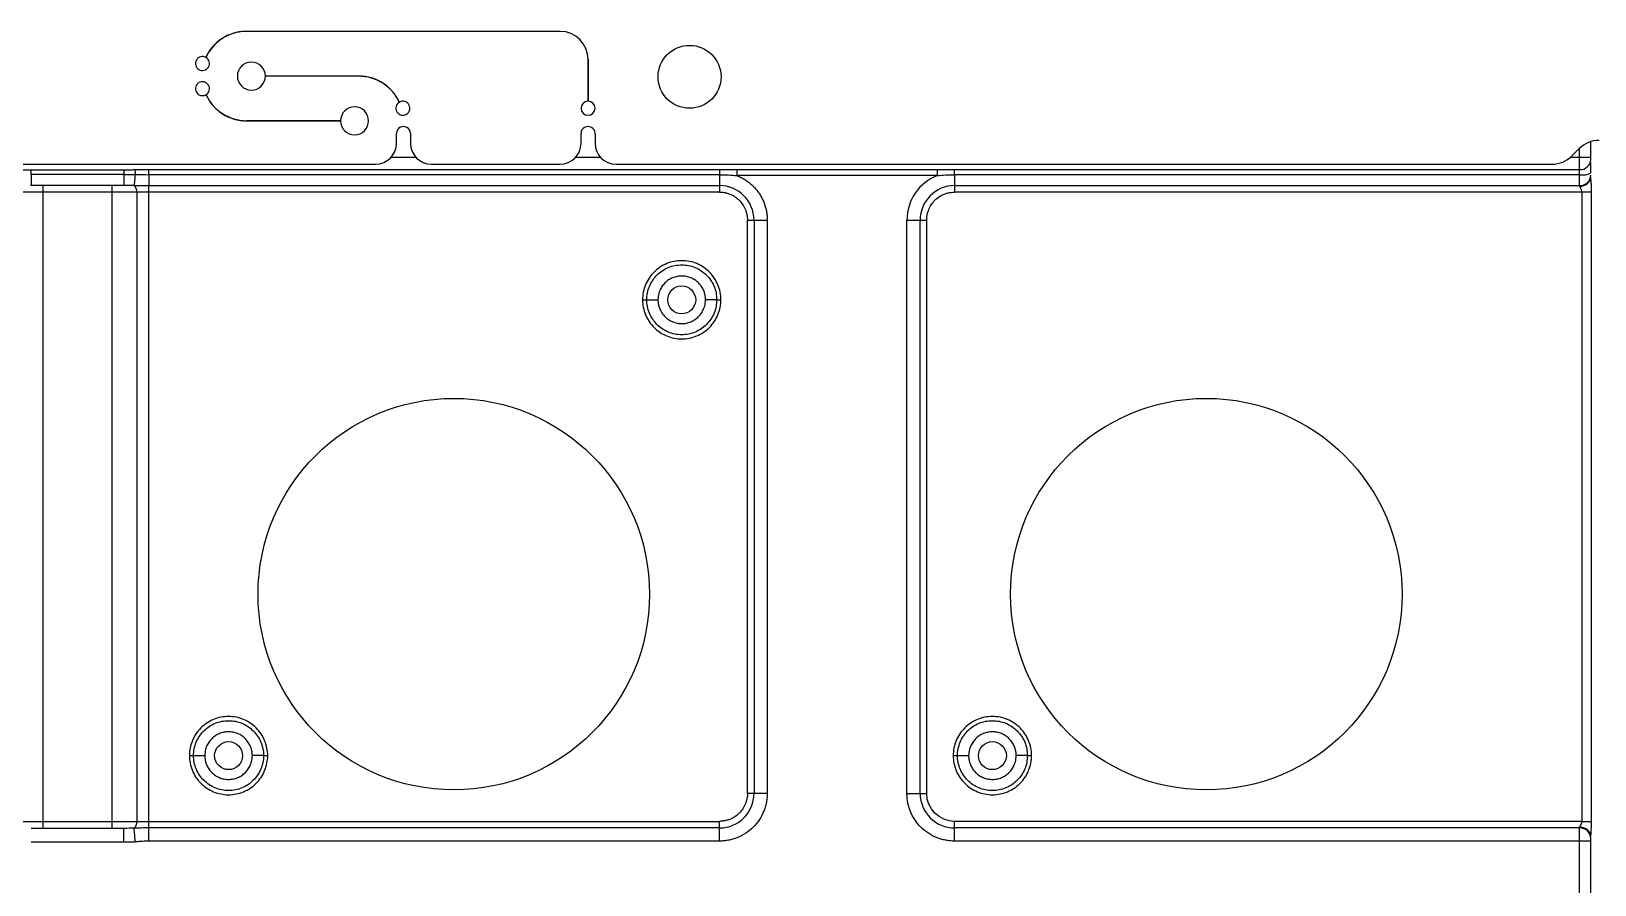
# Model space of a CAD drawing. Header units: millimetres. Extents: x -1 to 1576, y 30 to 633.
# Drawn here: x 679.6 to 791.5, y 181.6 to 242.6 of the extents above; entities that cross this region are included whole.
import ezdxf

# ---------------------------------------------------------------- set-up
doc = ezdxf.new("R2010")
doc.units = ezdxf.units.MM

msp = doc.modelspace()

# ---------------------------------------------------------------- linework, layer by layer
at = {"color": 7, "linetype": 'Continuous', "lineweight": 25}
for p, q in [((694.95, 242.64), (717.46, 242.64)), ((717.46, 242.63), (694.95, 242.63)), ((719.46, 237.63), (719.46, 240.63)), ((719.47, 240.63), (719.47, 237.63)), ((696.38, 239.44), (703.06, 239.44)), ((703.06, 239.43), (696.38, 239.43)), ((695.04, 236.24), (701.76, 236.24)), ((701.76, 236.23), (695.04, 236.23)), ((705.76, 234.63), (705.76, 235.33)), ((706.76, 235.33), (706.76, 234.63)), ((718.96, 234.63), (718.96, 235.33)), ((719.96, 235.33), (719.96, 234.63)), ((789.82, 233.72), (790.35, 234.25)), ((790.38, 231.55), (790.38, 234.28)), ((791.18, 233.45), (791.18, 234.75)), ((613.82, 233.13), (704.26, 233.13)), ((679.64, 232.73), (686.26, 232.73)), ((679.64, 232.4), (679.64, 232.73)), ((688.05, 232.74), (728.86, 232.74)), ((705.38, 233.63), (707.14, 233.63)), ((708.26, 233.13), (717.46, 233.13)), ((718.58, 233.63), (720.34, 233.63)), ((721.46, 233.13), (788.41, 233.13)), ((730.12, 232.75), (744.42, 232.75)), ((745.68, 232.74), (790.38, 232.74)), ((789.73, 233.63), (791.18, 233.63)), ((679.59, 231.63), (679.64, 231.64)), ((686.26, 232.4), (679.64, 232.4)), ((679.64, 231.63), (686.26, 231.63)), ((680.47, 231.63), (680.47, 185.63)), ((685.43, 185.63), (685.43, 231.63)), ((686.26, 231.65), (686.36, 231.63)), ((728.86, 232.38), (688.05, 232.38)), ((688.05, 231.6), (728.86, 231.6)), ((688.05, 185.66), (688.05, 231.6)), ((728.86, 232.38), (728.86, 231.13)), ((744.42, 232.31), (730.12, 232.31)), ((790.38, 232.38), (745.68, 232.38)), ((745.68, 232.38), (745.68, 231.13)), ((745.68, 231.6), (790.38, 231.6)), ((728.86, 231.13), (637.04, 231.13)), ((687.18, 231.13), (687.18, 186.13)), ((790.53, 231.13), (745.68, 231.13)), ((790.53, 231.13), (790.53, 186.13)), ((791.24, 186.13), (791.24, 231.13)), ((730.86, 229.13), (732.28, 229.13)), ((730.86, 188.13), (730.86, 229.13)), ((731.33, 229.13), (731.33, 188.13)), ((732.28, 229.13), (732.28, 188.13)), ((742.27, 188.13), (742.27, 229.13)), ((742.27, 229.13), (743.68, 229.13)), ((743.21, 188.13), (743.21, 229.13)), ((743.68, 188.13), (743.68, 229.13)), ((732.28, 188.13), (730.86, 188.13)), ((742.27, 188.13), (743.68, 188.13)), ((637.04, 186.13), (728.86, 186.13)), ((686.26, 185.63), (679.64, 185.63)), ((686.31, 185.63), (686.26, 185.63)), ((728.86, 185.66), (688.05, 185.66)), ((728.86, 184.72), (728.86, 186.13)), ((745.68, 184.72), (745.68, 186.13)), ((790.53, 186.13), (745.68, 186.13)), ((790.38, 185.66), (745.68, 185.66)), ((790.38, 177.53), (790.38, 185.71)), ((686.26, 184.63), (679.64, 184.63)), ((728.86, 184.72), (688.05, 184.72)), ((791.18, 184.72), (745.68, 184.72)), ((791.18, 185.04), (791.2, 185.29)), ((791.18, 178.34), (791.18, 184.91))]:
    msp.add_line(p, q, dxfattribs=at)
for centre, radius in [((726.72, 239.38), 2.25), ((709.86, 202.38), 14), ((763.68, 202.38), 14)]:
    msp.add_circle(centre, radius, dxfattribs=at)
at = {"color": 141}
for centre in [(726.16, 223.43), (693.75, 190.83), (748.38, 190.83)]:
    msp.add_circle(centre, 1, dxfattribs=at)
at = {"color": 7, "linetype": 'Continuous', "lineweight": 25}
for centre, radius, start, end in [((695.04, 239.43), 3.21, 91.5822, 155.3856), ((695.04, 239.43), 3.2, 91.5847, 155.403), ((717.46, 240.63), 2, 360, 90), ((717.46, 240.63), 2, 360, 90), ((691.88, 240.33), 0.5, 60.3991, 59.2477), ((695.38, 239.43), 1, 0.2862, 359.7133), ((703.06, 236.23), 3.2, 24.6158, 89.9998), ((703.06, 236.23), 3.19, 24.5983, 89.9998), ((691.88, 238.53), 0.5, 300.73, 299.5792), ((695.04, 239.43), 3.2, 204.6089, 269.9998), ((695.04, 239.43), 3.19, 204.5914, 269.9998), ((702.76, 236.23), 1, 180.286, 179.7136), ((706.22, 237.13), 0.5, 120.7513, 119.6), ((719.46, 237.13), 0.5, 90.573, 89.427), ((706.26, 235.33), 0.5, 359.9998, 180), ((719.46, 235.33), 0.5, 359.9998, 180), ((791.77, 232.83), 2, 90, 135), ((704.26, 234.63), 1.5, 270, 360), ((708.26, 234.63), 1.5, 180, 270), ((717.46, 234.63), 1.5, 270, 360), ((721.46, 234.63), 1.5, 180, 270), ((788.41, 235.13), 2, 270, 315), ((790.42, 233.5), 0.76, 266.9135, 356.5385), ((686.62, 231.21), 0.562, 352.1767, 47.5651), ((728.86, 229.13), 2.47, 0, 90), ((745.68, 229.13), 2.47, 90, 180), ((790.58, 233.67), 1.31, 261.4434, 297.6213), ((790.4, 232.38), 0.778, 268.3635, 358.2642), ((728.86, 188.13), 2.47, 270, 360), ((745.68, 188.13), 2.47, 180, 270), ((686.62, 186.06), 0.562, 312.435, 7.8232), ((790.4, 184.88), 0.778, 1.7358, 91.6365)]:
    msp.add_arc(centre, radius, start, end, dxfattribs=at)
for points, knots in [([(678.85, 232.74), (678.97, 232.74), (679.23, 232.73), (679.49, 232.73), (679.64, 232.73)], [0, 0, 0, 0, 0.4522442, 1, 1, 1, 1]), ([(686.26, 232.73), (686.41, 232.73), (686.67, 232.73), (686.93, 232.74), (687.05, 232.74)], [0, 0, 0, 0, 0.548125, 1, 1, 1, 1]), ([(687.05, 232.74), (687.25, 232.74), (687.58, 232.74), (687.91, 232.74), (688.05, 232.74)], [0, 0, 0, 0, 0.580575, 1, 1, 1, 1]), ([(728.86, 232.74), (728.95, 232.74), (729.16, 232.74), (729.5, 232.74), (729.82, 232.75), (730.04, 232.75), (730.12, 232.75)], [0, 0, 0, 0, 0.221378, 0.492164, 0.7995, 1, 1, 1, 1]), ([(730.12, 232.31), (730.12, 232.4), (730.12, 232.49), (730.12, 232.64), (730.12, 232.71), (730.12, 232.75)], [0, 0, 0, 0, 0.5, 0.5, 1, 1, 1, 1]), ([(744.42, 232.75), (744.51, 232.75), (744.72, 232.75), (745.05, 232.74), (745.38, 232.74), (745.59, 232.74), (745.68, 232.74)], [0, 0, 0, 0, 0.200515, 0.50786, 0.778848, 1, 1, 1, 1]), ([(744.42, 232.75), (744.42, 232.71), (744.42, 232.64), (744.42, 232.49), (744.42, 232.4), (744.42, 232.31)], [0, 0, 0, 0, 0.5, 0.5, 1, 1, 1, 1]), ([(791.18, 232.51), (791.18, 232.61), (791.18, 232.81), (791.18, 233.07), (791.18, 233.21), (791.18, 233.28)], [0, 0, 0, 0, 0.339401, 0.679099, 1, 1, 1, 1]), ([(679.64, 232.4), (679.64, 232.18), (679.64, 231.99), (679.64, 231.71), (679.64, 231.63), (679.64, 231.63)], [0, 0, 0, 0, 0.5, 0.5, 1, 1, 1, 1]), ([(686.26, 232.4), (686.26, 232.18), (686.26, 231.99), (686.26, 231.71), (686.26, 231.63), (686.26, 231.63)], [0, 0, 0, 0, 0.5, 0.5, 1, 1, 1, 1]), ([(687.06, 232.39), (687.05, 232.2), (687.03, 232.02), (687.01, 231.75), (687, 231.66), (687, 231.62)], [0, 0, 0, 0, 0.5, 0.5, 1, 1, 1, 1]), ([(688.05, 232.38), (688.05, 232.2), (688.05, 232.04), (688.05, 231.77), (688.05, 231.66), (688.05, 231.6)], [0, 0, 0, 0, 0.5, 0.5, 1, 1, 1, 1]), ([(730.12, 232.31), (730.17, 232.29), (730.27, 232.24), (730.42, 232.17), (730.57, 232.09), (730.71, 232.01), (730.85, 231.91), (731.07, 231.74), (731.37, 231.47), (731.7, 231.06), (731.96, 230.61), (732.12, 230.18), (732.22, 229.79), (732.27, 229.46), (732.27, 229.24), (732.28, 229.13)], [0, 0, 0, 0, 0.040883, 0.08158, 0.122187, 0.162802, 0.203521, 0.244441, 0.372171, 0.500035, 0.627766, 0.75563, 0.837187, 0.918385, 1, 1, 1, 1]), ([(744.42, 232.31), (743.79, 232.05), (743.24, 231.62), (742.47, 230.49), (742.27, 229.82), (742.27, 229.13)], [0, 0, 0, 0, 0.5, 0.5, 1, 1, 1, 1]), ([(790.38, 231.55), (790.59, 231.55), (790.8, 231.63), (791.1, 231.88), (791.18, 232.05), (791.18, 232.23)], [0, 0, 0, 0, 0.5, 0.5, 1, 1, 1, 1]), ([(790.38, 231.55), (790.38, 231.55), (790.38, 231.53), (790.39, 231.5), (790.41, 231.46), (790.44, 231.42), (790.47, 231.36), (790.5, 231.28), (790.52, 231.2), (790.53, 231.16), (790.53, 231.13)], [0, 0, 0, 0, 0.085814, 0.181021, 0.287036, 0.36055, 0.547775, 0.722979, 0.872828, 1, 1, 1, 1]), ([(791.24, 231.13), (791.24, 231.33), (791.23, 231.52), (791.21, 231.8), (791.2, 231.89), (791.19, 232.07), (791.18, 232.15), (791.18, 232.23)], [0, 0, 0, 0, 0.5, 0.5, 0.75, 0.75, 1, 1, 1, 1]), ([(728.86, 231.13), (728.9, 231.13), (728.99, 231.13), (729.11, 231.12), (729.24, 231.1), (729.36, 231.07), (729.48, 231.04), (729.69, 230.96), (729.97, 230.82), (730.28, 230.56), (730.54, 230.24), (730.71, 229.92), (730.8, 229.63), (730.85, 229.38), (730.86, 229.22), (730.86, 229.13)], [0, 0, 0, 0, 0.040276, 0.080243, 0.120058, 0.159883, 0.199877, 0.240199, 0.370043, 0.500057, 0.629901, 0.759916, 0.840121, 0.919721, 1, 1, 1, 1]), ([(743.68, 229.13), (743.68, 229.18), (743.68, 229.26), (743.7, 229.38), (743.71, 229.51), (743.74, 229.63), (743.78, 229.75), (743.85, 229.96), (744, 230.24), (744.26, 230.56), (744.57, 230.82), (744.89, 230.98), (745.18, 231.08), (745.43, 231.12), (745.6, 231.13), (745.68, 231.13)], [0, 0, 0, 0, 0.040276, 0.080243, 0.120058, 0.159883, 0.199877, 0.240199, 0.370043, 0.500057, 0.629901, 0.759916, 0.840121, 0.919721, 1, 1, 1, 1]), ([(791.24, 231.13), (791.17, 231.13), (791.07, 231.13), (790.82, 231.13), (790.67, 231.13), (790.53, 231.13)], [0, 0, 0, 0, 0.5, 0.5, 1, 1, 1, 1]), ([(728.96, 223.43), (728.96, 223.8), (728.89, 224.17), (728.61, 224.84), (728.4, 225.15), (727.88, 225.67), (727.57, 225.88), (726.89, 226.16), (726.53, 226.23), (725.79, 226.23), (725.43, 226.16), (724.75, 225.88), (724.44, 225.67), (723.92, 225.15), (723.71, 224.84), (723.43, 224.17), (723.36, 223.8), (723.36, 223.43)], [0, 0, 0, 0, 0.125, 0.125, 0.25, 0.25, 0.375, 0.375, 0.5, 0.5, 0.625, 0.625, 0.75, 0.75, 0.875, 0.875, 1, 1, 1, 1]), ([(723.66, 223.43), (723.66, 223.76), (723.73, 224.09), (723.98, 224.69), (724.16, 224.97), (724.62, 225.43), (724.9, 225.62), (725.51, 225.87), (725.83, 225.93), (726.49, 225.93), (726.82, 225.87), (727.42, 225.62), (727.7, 225.43), (728.16, 224.97), (728.35, 224.69), (728.6, 224.09), (728.66, 223.76), (728.66, 223.43)], [0, 0, 0, 0, 0.125, 0.125, 0.25, 0.25, 0.375, 0.375, 0.5, 0.5, 0.625, 0.625, 0.75, 0.75, 0.875, 0.875, 1, 1, 1, 1]), ([(727.86, 223.43), (727.86, 223.48), (727.86, 223.57), (727.84, 223.7), (727.82, 223.83), (727.78, 223.96), (727.71, 224.15), (727.58, 224.38), (727.37, 224.64), (727.11, 224.86), (726.82, 225.01), (726.5, 225.11), (726.16, 225.14), (725.83, 225.11), (725.51, 225.01), (725.21, 224.86), (724.95, 224.64), (724.74, 224.38), (724.6, 224.12), (724.51, 223.87), (724.47, 223.66), (724.46, 223.51), (724.46, 223.43)], [0, 0, 0, 0, 0.025179, 0.05013, 0.075011, 0.099978, 0.125186, 0.187587, 0.250092, 0.312501, 0.37501, 0.437474, 0.50004, 0.562505, 0.625066, 0.687464, 0.749971, 0.812374, 0.874873, 0.916678, 0.958145, 1, 1, 1, 1]), ([(723.36, 223.43), (723.44, 223.43), (723.52, 223.43), (723.63, 223.43), (723.66, 223.43), (723.66, 223.43)], [0, 0, 0, 0, 0.5, 0.5, 1, 1, 1, 1]), ([(723.36, 223.43), (723.36, 223.07), (723.43, 222.7), (723.71, 222.02), (723.92, 221.71), (724.44, 221.19), (724.75, 220.99), (725.43, 220.71), (725.79, 220.63), (726.53, 220.63), (726.89, 220.71), (727.57, 220.99), (727.88, 221.19), (728.4, 221.71), (728.61, 222.02), (728.89, 222.7), (728.96, 223.07), (728.96, 223.43)], [0, 0, 0, 0, 0.125, 0.125, 0.25, 0.25, 0.375, 0.375, 0.5, 0.5, 0.625, 0.625, 0.75, 0.75, 0.875, 0.875, 1, 1, 1, 1]), ([(728.66, 223.43), (728.66, 223.11), (728.6, 222.78), (728.35, 222.17), (728.16, 221.9), (727.7, 221.43), (727.42, 221.25), (726.82, 221), (726.49, 220.93), (725.83, 220.93), (725.51, 221), (724.9, 221.25), (724.62, 221.43), (724.16, 221.9), (723.98, 222.17), (723.73, 222.78), (723.66, 223.11), (723.66, 223.43)], [0, 0, 0, 0, 0.125, 0.125, 0.25, 0.25, 0.375, 0.375, 0.5, 0.5, 0.625, 0.625, 0.75, 0.75, 0.875, 0.875, 1, 1, 1, 1]), ([(723.66, 223.43), (723.66, 223.43), (723.75, 223.43), (724.04, 223.43), (724.25, 223.43), (724.46, 223.43)], [0, 0, 0, 0, 0.5, 0.5, 1, 1, 1, 1]), ([(724.46, 223.43), (724.46, 223.39), (724.46, 223.3), (724.48, 223.17), (724.51, 223.04), (724.54, 222.91), (724.61, 222.72), (724.74, 222.48), (724.95, 222.22), (725.21, 222.01), (725.51, 221.85), (725.83, 221.75), (726.16, 221.72), (726.49, 221.75), (726.82, 221.85), (727.11, 222.01), (727.37, 222.22), (727.58, 222.48), (727.72, 222.75), (727.81, 222.99), (727.85, 223.21), (727.86, 223.36), (727.86, 223.43)], [0, 0, 0, 0, 0.0251076, 0.050018, 0.0748867, 0.0998699, 0.1251219, 0.1875141, 0.2500786, 0.3124839, 0.3749879, 0.437452, 0.5000172, 0.5624817, 0.6250466, 0.687453, 0.7499618, 0.8123666, 0.874868, 0.9166765, 0.9581445, 1, 1, 1, 1]), ([(728.66, 223.43), (728.66, 223.43), (728.57, 223.43), (728.28, 223.43), (728.07, 223.43), (727.86, 223.43)], [0, 0, 0, 0, 0.5, 0.5, 1, 1, 1, 1]), ([(728.66, 223.43), (728.66, 223.43), (728.69, 223.43), (728.8, 223.43), (728.88, 223.43), (728.96, 223.43)], [0, 0, 0, 0, 0.5, 0.5, 1, 1, 1, 1]), ([(696.55, 190.83), (696.55, 191.2), (696.47, 191.57), (696.19, 192.24), (695.99, 192.55), (695.47, 193.07), (695.16, 193.28), (694.48, 193.56), (694.11, 193.63), (693.38, 193.63), (693.01, 193.56), (692.34, 193.28), (692.03, 193.07), (691.51, 192.55), (691.3, 192.24), (691.02, 191.57), (690.95, 191.2), (690.95, 190.83)], [0, 0, 0, 0, 0.125, 0.125, 0.25, 0.25, 0.375, 0.375, 0.5, 0.5, 0.625, 0.625, 0.75, 0.75, 0.875, 0.875, 1, 1, 1, 1]), ([(751.18, 190.83), (751.18, 191.2), (751.11, 191.57), (750.83, 192.24), (750.62, 192.55), (750.1, 193.07), (749.79, 193.28), (749.11, 193.56), (748.75, 193.63), (748.01, 193.63), (747.65, 193.56), (746.97, 193.28), (746.66, 193.07), (746.14, 192.55), (745.93, 192.24), (745.65, 191.57), (745.58, 191.2), (745.58, 190.83)], [0, 0, 0, 0, 0.125, 0.125, 0.25, 0.25, 0.375, 0.375, 0.5, 0.5, 0.625, 0.625, 0.75, 0.75, 0.875, 0.875, 1, 1, 1, 1]), ([(691.25, 190.83), (691.25, 191.16), (691.31, 191.49), (691.56, 192.09), (691.75, 192.37), (692.21, 192.83), (692.49, 193.02), (693.09, 193.27), (693.42, 193.33), (694.08, 193.33), (694.4, 193.27), (695.01, 193.02), (695.28, 192.83), (695.75, 192.37), (695.93, 192.09), (696.18, 191.49), (696.25, 191.16), (696.25, 190.83)], [0, 0, 0, 0, 0.125, 0.125, 0.25, 0.25, 0.375, 0.375, 0.5, 0.5, 0.625, 0.625, 0.75, 0.75, 0.875, 0.875, 1, 1, 1, 1]), ([(695.45, 190.83), (695.45, 190.88), (695.44, 190.97), (695.43, 191.1), (695.4, 191.23), (695.37, 191.36), (695.3, 191.55), (695.17, 191.78), (694.96, 192.04), (694.7, 192.26), (694.4, 192.41), (694.08, 192.51), (693.75, 192.54), (693.41, 192.51), (693.09, 192.41), (692.8, 192.26), (692.54, 192.04), (692.32, 191.78), (692.18, 191.52), (692.1, 191.27), (692.06, 191.06), (692.05, 190.91), (692.05, 190.83)], [0, 0, 0, 0, 0.025179, 0.05013, 0.075011, 0.099978, 0.125186, 0.187587, 0.250092, 0.312501, 0.37501, 0.437474, 0.50004, 0.562505, 0.625066, 0.687464, 0.749971, 0.812374, 0.874873, 0.916678, 0.958145, 1, 1, 1, 1]), ([(745.88, 190.83), (745.88, 191.16), (745.95, 191.49), (746.2, 192.09), (746.38, 192.37), (746.84, 192.83), (747.12, 193.02), (747.73, 193.27), (748.05, 193.33), (748.71, 193.33), (749.04, 193.27), (749.64, 193.02), (749.92, 192.83), (750.38, 192.37), (750.57, 192.09), (750.82, 191.49), (750.88, 191.16), (750.88, 190.83)], [0, 0, 0, 0, 0.125, 0.125, 0.25, 0.25, 0.375, 0.375, 0.5, 0.5, 0.625, 0.625, 0.75, 0.75, 0.875, 0.875, 1, 1, 1, 1]), ([(750.08, 190.83), (750.08, 190.88), (750.08, 190.97), (750.06, 191.1), (750.04, 191.23), (750, 191.36), (749.93, 191.55), (749.8, 191.78), (749.59, 192.04), (749.33, 192.26), (749.04, 192.41), (748.72, 192.51), (748.38, 192.54), (748.05, 192.51), (747.73, 192.41), (747.43, 192.26), (747.17, 192.04), (746.96, 191.78), (746.82, 191.52), (746.73, 191.27), (746.69, 191.06), (746.68, 190.91), (746.68, 190.83)], [0, 0, 0, 0, 0.0251787, 0.0501305, 0.0750111, 0.0999776, 0.1251857, 0.1875872, 0.2500924, 0.3125007, 0.3750105, 0.4374745, 0.5000396, 0.5625052, 0.6250657, 0.6874643, 0.7499709, 0.8123744, 0.8748727, 0.9166785, 0.958145, 1, 1, 1, 1]), ([(690.95, 190.83), (691.03, 190.83), (691.1, 190.83), (691.22, 190.83), (691.25, 190.83), (691.25, 190.83)], [0, 0, 0, 0, 0.5, 0.5, 1, 1, 1, 1]), ([(690.95, 190.83), (690.95, 190.47), (691.02, 190.1), (691.3, 189.42), (691.51, 189.11), (692.03, 188.59), (692.34, 188.39), (693.01, 188.11), (693.38, 188.03), (694.11, 188.03), (694.48, 188.11), (695.16, 188.39), (695.47, 188.59), (695.99, 189.11), (696.19, 189.42), (696.47, 190.1), (696.55, 190.47), (696.55, 190.83)], [0, 0, 0, 0, 0.125, 0.125, 0.25, 0.25, 0.375, 0.375, 0.5, 0.5, 0.625, 0.625, 0.75, 0.75, 0.875, 0.875, 1, 1, 1, 1]), ([(696.25, 190.83), (696.25, 190.51), (696.18, 190.18), (695.93, 189.57), (695.75, 189.3), (695.28, 188.83), (695.01, 188.65), (694.4, 188.4), (694.08, 188.33), (693.42, 188.33), (693.09, 188.4), (692.49, 188.65), (692.21, 188.83), (691.75, 189.3), (691.56, 189.57), (691.31, 190.18), (691.25, 190.51), (691.25, 190.83)], [0, 0, 0, 0, 0.125, 0.125, 0.25, 0.25, 0.375, 0.375, 0.5, 0.5, 0.625, 0.625, 0.75, 0.75, 0.875, 0.875, 1, 1, 1, 1]), ([(691.25, 190.83), (691.25, 190.83), (691.33, 190.83), (691.63, 190.83), (691.84, 190.83), (692.05, 190.83)], [0, 0, 0, 0, 0.5, 0.5, 1, 1, 1, 1]), ([(692.05, 190.83), (692.05, 190.79), (692.05, 190.7), (692.07, 190.57), (692.09, 190.44), (692.13, 190.31), (692.2, 190.12), (692.32, 189.88), (692.54, 189.62), (692.8, 189.41), (693.09, 189.25), (693.41, 189.15), (693.75, 189.12), (694.08, 189.15), (694.4, 189.25), (694.7, 189.41), (694.96, 189.62), (695.17, 189.88), (695.31, 190.15), (695.39, 190.39), (695.44, 190.61), (695.45, 190.76), (695.45, 190.83)], [0, 0, 0, 0, 0.025108, 0.050018, 0.074887, 0.09987, 0.125122, 0.187514, 0.250079, 0.312484, 0.374988, 0.437452, 0.500017, 0.562482, 0.625047, 0.687453, 0.749962, 0.812367, 0.874868, 0.916676, 0.958145, 1, 1, 1, 1]), ([(696.25, 190.83), (696.25, 190.83), (696.16, 190.83), (695.87, 190.83), (695.66, 190.83), (695.45, 190.83)], [0, 0, 0, 0, 0.5, 0.5, 1, 1, 1, 1]), ([(696.25, 190.83), (696.25, 190.83), (696.16, 190.83), (695.87, 190.83), (695.66, 190.83), (695.45, 190.83)], [0, 0, 0, 0, 0.5, 0.5, 1, 1, 1, 1]), ([(696.25, 190.83), (696.25, 190.83), (696.28, 190.83), (696.39, 190.83), (696.47, 190.83), (696.55, 190.83)], [0, 0, 0, 0, 0.5, 0.5, 1, 1, 1, 1]), ([(745.58, 190.83), (745.66, 190.83), (745.74, 190.83), (745.85, 190.83), (745.88, 190.83), (745.88, 190.83)], [0, 0, 0, 0, 0.5, 0.5, 1, 1, 1, 1]), ([(745.58, 190.83), (745.58, 190.47), (745.65, 190.1), (745.93, 189.42), (746.14, 189.11), (746.66, 188.59), (746.97, 188.39), (747.65, 188.11), (748.01, 188.03), (748.75, 188.03), (749.11, 188.11), (749.79, 188.39), (750.1, 188.59), (750.62, 189.11), (750.83, 189.42), (751.11, 190.1), (751.18, 190.47), (751.18, 190.83)], [0, 0, 0, 0, 0.125, 0.125, 0.25, 0.25, 0.375, 0.375, 0.5, 0.5, 0.625, 0.625, 0.75, 0.75, 0.875, 0.875, 1, 1, 1, 1]), ([(750.88, 190.83), (750.88, 190.51), (750.82, 190.18), (750.57, 189.57), (750.38, 189.3), (749.92, 188.83), (749.64, 188.65), (749.04, 188.4), (748.71, 188.33), (748.05, 188.33), (747.73, 188.4), (747.12, 188.65), (746.84, 188.83), (746.38, 189.3), (746.2, 189.57), (745.95, 190.18), (745.88, 190.51), (745.88, 190.83)], [0, 0, 0, 0, 0.125, 0.125, 0.25, 0.25, 0.375, 0.375, 0.5, 0.5, 0.625, 0.625, 0.75, 0.75, 0.875, 0.875, 1, 1, 1, 1]), ([(745.88, 190.83), (745.88, 190.83), (745.97, 190.83), (746.26, 190.83), (746.47, 190.83), (746.68, 190.83)], [0, 0, 0, 0, 0.5, 0.5, 1, 1, 1, 1]), ([(746.68, 190.83), (746.68, 190.79), (746.68, 190.7), (746.7, 190.57), (746.73, 190.44), (746.76, 190.31), (746.83, 190.12), (746.96, 189.88), (747.17, 189.62), (747.43, 189.41), (747.73, 189.25), (748.05, 189.15), (748.38, 189.12), (748.71, 189.15), (749.04, 189.25), (749.33, 189.41), (749.59, 189.62), (749.8, 189.88), (749.94, 190.15), (750.03, 190.39), (750.07, 190.61), (750.08, 190.76), (750.08, 190.83)], [0, 0, 0, 0, 0.025108, 0.050018, 0.074887, 0.09987, 0.125122, 0.187514, 0.250079, 0.312484, 0.374988, 0.437452, 0.500017, 0.562482, 0.625047, 0.687453, 0.749962, 0.812367, 0.874868, 0.916676, 0.958145, 1, 1, 1, 1]), ([(750.88, 190.83), (750.88, 190.83), (750.79, 190.83), (750.5, 190.83), (750.29, 190.83), (750.08, 190.83)], [0, 0, 0, 0, 0.5, 0.5, 1, 1, 1, 1]), ([(750.88, 190.83), (750.88, 190.83), (750.79, 190.83), (750.5, 190.83), (750.29, 190.83), (750.08, 190.83)], [0, 0, 0, 0, 0.5, 0.5, 1, 1, 1, 1]), ([(750.88, 190.83), (750.88, 190.83), (750.91, 190.83), (751.02, 190.83), (751.1, 190.83), (751.18, 190.83)], [0, 0, 0, 0, 0.5, 0.5, 1, 1, 1, 1]), ([(732.28, 188.13), (732.27, 188.07), (732.27, 187.95), (732.26, 187.76), (732.23, 187.58), (732.2, 187.4), (732.15, 187.23), (732.1, 187.05), (731.98, 186.72), (731.74, 186.24), (731.29, 185.7), (730.75, 185.26), (730.24, 184.99), (729.81, 184.85), (729.5, 184.77), (729.18, 184.73), (728.97, 184.72), (728.86, 184.72)], [0, 0, 0, 0, 0.034552, 0.068858, 0.103016, 0.137128, 0.171294, 0.205615, 0.240191, 0.37006, 0.500029, 0.629897, 0.759866, 0.820152, 0.879909, 0.939678, 1, 1, 1, 1]), ([(730.86, 188.13), (730.86, 188.09), (730.86, 188.01), (730.85, 187.88), (730.83, 187.76), (730.8, 187.64), (730.76, 187.52), (730.69, 187.31), (730.55, 187.03), (730.28, 186.71), (729.97, 186.45), (729.65, 186.28), (729.36, 186.19), (729.11, 186.14), (728.95, 186.14), (728.86, 186.13)], [0, 0, 0, 0, 0.0402761, 0.0802426, 0.1200582, 0.159883, 0.1998773, 0.2401994, 0.3700431, 0.5000574, 0.6299012, 0.7599156, 0.8401208, 0.919721, 1, 1, 1, 1]), ([(745.68, 184.72), (745.62, 184.72), (745.5, 184.72), (745.31, 184.74), (745.13, 184.76), (744.95, 184.8), (744.77, 184.84), (744.6, 184.89), (744.26, 185.02), (743.79, 185.26), (743.25, 185.7), (742.81, 186.24), (742.54, 186.76), (742.4, 187.18), (742.32, 187.49), (742.28, 187.81), (742.27, 188.03), (742.27, 188.13)], [0, 0, 0, 0, 0.034552, 0.068858, 0.103016, 0.137128, 0.171294, 0.205615, 0.240191, 0.37006, 0.500029, 0.629897, 0.759866, 0.820152, 0.879909, 0.939678, 1, 1, 1, 1]), ([(686.26, 184.63), (686.26, 184.89), (686.26, 185.16), (686.26, 185.53), (686.26, 185.63), (686.26, 185.63)], [0, 0, 0, 0, 0.5, 0.5, 1, 1, 1, 1]), ([(687.08, 184.66), (687.06, 184.89), (687.04, 185.12), (687.01, 185.48), (687, 185.6), (687, 185.64)], [0, 0, 0, 0, 0.5, 0.5, 1, 1, 1, 1]), ([(688.05, 184.72), (688.05, 184.92), (688.05, 185.13), (688.05, 185.46), (688.05, 185.59), (688.05, 185.66)], [0, 0, 0, 0, 0.5, 0.5, 1, 1, 1, 1]), ([(790.53, 186.13), (790.53, 186.12), (790.53, 186.08), (790.51, 186.03), (790.49, 185.97), (790.46, 185.9), (790.44, 185.85), (790.41, 185.8), (790.39, 185.75), (790.38, 185.72), (790.38, 185.71)], [0, 0, 0, 0, 0.093473, 0.199227, 0.318609, 0.452554, 0.639913, 0.713269, 0.868005, 1, 1, 1, 1]), ([(791.18, 185.04), (791.18, 185.22), (791.1, 185.39), (790.8, 185.64), (790.59, 185.71), (790.38, 185.71)], [0, 0, 0, 0, 0.5, 0.5, 1, 1, 1, 1]), ([(790.53, 186.13), (790.67, 186.13), (790.82, 186.13), (791.07, 186.13), (791.17, 186.13), (791.24, 186.13)], [0, 0, 0, 0, 0.5, 0.5, 1, 1, 1, 1]), ([(791.2, 185.29), (791.2, 185.38), (791.22, 185.65), (791.23, 185.94), (791.24, 186.13)], [0, 0, 0, 0, 0.326958, 1, 1, 1, 1]), ([(687.08, 184.66), (687.02, 184.65), (686.9, 184.65), (686.71, 184.64), (686.49, 184.63), (686.34, 184.63), (686.26, 184.63)], [0, 0, 0, 0, 0.207871, 0.443757, 0.707773, 1, 1, 1, 1]), ([(688.05, 184.72), (687.97, 184.72), (687.82, 184.72), (687.58, 184.7), (687.33, 184.68), (687.16, 184.67), (687.08, 184.66)], [0, 0, 0, 0, 0.232371, 0.485289, 0.737412, 1, 1, 1, 1]), ([(791.17, 185.17), (791.17, 185.18), (791.17, 185.21), (791.19, 185.26), (791.19, 185.29)], [0, 0, 0, 0, 0.467361, 1, 1, 1, 1])]:
    msp.add_open_spline(points, degree=3, knots=knots, dxfattribs=at)
for points in [[(686.26, 232.73), (686.26, 232.67), (686.26, 232.54), (686.26, 232.4)], [(687.05, 232.74), (687.06, 232.67), (687.06, 232.54), (687.06, 232.39)], [(688.05, 232.38), (688.05, 232.53), (688.05, 232.67), (688.05, 232.74)], [(728.86, 232.74), (728.86, 232.67), (728.86, 232.53), (728.86, 232.38)], [(745.68, 232.38), (745.68, 232.53), (745.68, 232.67), (745.68, 232.74)], [(686.26, 232.4), (686.53, 232.4), (686.79, 232.4), (687.06, 232.39)], [(686.26, 231.63), (686.52, 231.63), (686.76, 231.63), (687, 231.62)], [(687, 231.62), (687.32, 231.61), (687.69, 231.6), (688.05, 231.6)], [(687.06, 232.39), (687.4, 232.39), (687.73, 232.38), (688.05, 232.38)], [(728.86, 232.38), (729.28, 232.38), (729.7, 232.36), (730.12, 232.31)], [(744.42, 232.31), (744.84, 232.36), (745.26, 232.38), (745.68, 232.38)], [(745.68, 186.13), (744.58, 186.13), (743.68, 187.03), (743.68, 188.13)], [(687, 185.64), (686.76, 185.63), (686.52, 185.63), (686.26, 185.63)], [(688.05, 185.66), (687.69, 185.66), (687.32, 185.65), (687, 185.64)]]:
    msp.add_open_spline(points, degree=3, dxfattribs=at)

doc.saveas('drawing.dxf')
